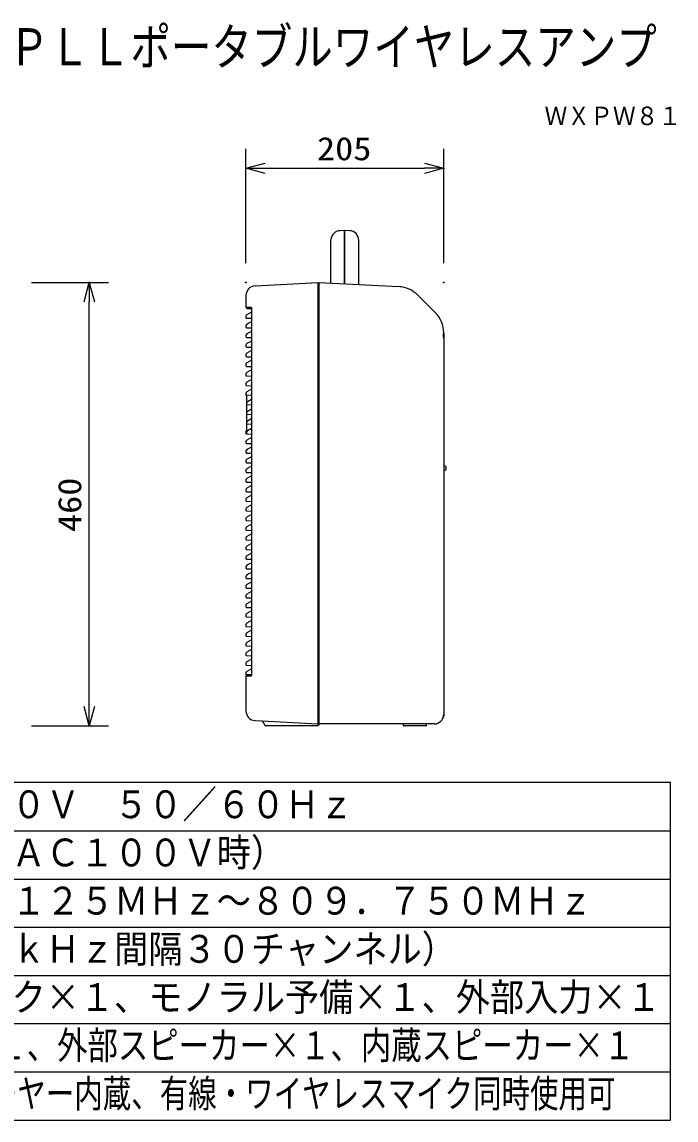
# Model space of a CAD drawing. Units: millimetres, scale not verified. Extents: x -63 to 63, y -57 to 57.
# Drawn here: x -5 to 62.9, y -56.5 to 57.4 of the extents above; entities that cross this region are included whole.
import ezdxf
from ezdxf.enums import TextEntityAlignment as Align

# ---------------------------------------------------------------- set-up
doc = ezdxf.new("R2010")
doc.units = ezdxf.units.MM
doc.header["$LTSCALE"] = 0.190236
doc.header["$PDMODE"] = 32
doc.header["$PDSIZE"] = 0.0951
for name, color, linetype in [('0-0_MOJI1', 2, 'Continuous'), ('0-1_TOUROKU', 1, 'Continuous'), ('0-2_GAIKEI', 1, 'Continuous'), ('0-3_WAKU', 7, 'Continuous')]:
    doc.layers.add(name, color=color, linetype=linetype)
doc.styles.add('ＭＳ ゴシック', font='')
doc.styles.get('ＭＳ ゴシック').set_extended_font_data('MS Gothic')

# ---------------------------------------------------------------- blocks, each defined once
blk = doc.blocks.new('_OPEN30')
at = {"layer": '0-3_WAKU'}
blk.add_line((0, 0), (-1, 0), dxfattribs=at)
blk.add_lwpolyline([(-1, 0.26795), (0, 0), (-1, -0.26795)], dxfattribs=at)

msp = doc.modelspace()

# ---------------------------------------------------------------- linework, layer by layer
at = {"layer": '0-2_GAIKEI', "color": 3}
for p, q in [((18.2755, 32.3827), (18.2755, 44.2368)), ((38.7755, 32.3827), (38.7755, 44.2368)), ((20.2755, 42.2368), (36.7755, 42.2368)), ((-3.9748, 30.3876), (4.0252, 30.3876)), ((2.0252, -13.6125), (2.0252, 28.3876)), ((-3.9748, -15.6125), (4.0252, -15.6125))]:
    msp.add_line(p, q, dxfattribs=at)
at = {"layer": '0-2_GAIKEI', "color": 7}
for p, q in [((28.4755, 35.785), (28.0232, 35.7613)), ((29.0278, 35.7613), (28.5255, 35.7876)), ((28.5255, 30.2487), (28.5255, 35.7876)), ((27.0755, 30.3247), (27.0755, 34.7624)), ((27.0793, 34.8502), (27.078, 34.8329)), ((27.0781, 34.8342), (27.0793, 34.85)), ((29.9755, 30.1727), (29.9755, 34.7626)), ((19.2231, 30.0389), (25.7755, 30.3823)), ((25.8755, 30.2876), (25.7755, 30.2876)), ((25.8755, 30.3876), (34.1177, 29.9556)), ((18.2755, 29.0403), (18.2755, 27.8076)), ((36.082, 29.0811), (37.8968, 27.2663)), ((38.7754, 25.1449), (38.7754, 25.1762)), ((38.7755, 25.1449), (38.7755, -14.4125)), ((18.2755, -10.4325), (18.2755, -14.0652)), ((19.2231, -15.0639), (25.7755, -15.4073)), ((20.2611, -15.5875), (19.9817, -15.1036)), ((25.7755, -15.6125), (20.3044, -15.6125)), ((25.8755, -15.5125), (25.7755, -15.5125)), ((37.7755, -15.4125), (25.8755, -15.4125)), ((34.565, -15.4125), (34.573, -15.5651)), ((36.9281, -15.6125), (34.623, -15.6125)), ((36.978, -15.5651), (36.986, -15.4125))]:
    msp.add_line(p, q, dxfattribs=at)
at = {"layer": '0-2_GAIKEI'}
for p, q in [((25.7755, -15.6125), (25.7755, 30.3823)), ((25.8755, -15.5125), (25.8755, 30.3876)), ((18.8427, 27.7876), (18.2955, 27.7876)), ((18.3755, 27.7876), (18.3755, 27.7069)), ((18.3948, 27.6869), (18.8478, 27.6711)), ((18.8478, 27.6876), (18.8479, 27.6876)), ((18.8479, 27.6876), (18.8479, -10.3125)), ((18.2755, 26.8721), (18.2755, 26.7359)), ((18.3237, 26.6859), (18.8478, 26.6676)), ((18.8478, 27.3146), (18.3758, 27.0449)), ((18.8478, 26.3146), (18.3763, 26.0452)), ((18.2755, 25.8715), (18.2755, 25.7359)), ((18.3237, 25.6859), (18.8478, 25.6676)), ((18.8478, 25.3146), (18.3763, 25.0452)), ((18.2755, 24.8715), (18.2755, 24.7359)), ((18.3237, 24.6859), (18.8478, 24.6676)), ((18.8478, 24.3146), (18.3763, 24.0452)), ((18.2755, 23.8715), (18.2755, 23.7359)), ((18.2755, 22.8715), (18.2755, 22.7359)), ((18.3237, 23.6859), (18.8478, 23.6676)), ((18.8478, 23.3146), (18.3763, 23.0452)), ((18.2755, 21.8715), (18.2755, 21.7358)), ((18.3237, 22.6859), (18.8478, 22.6676)), ((18.3237, 21.6859), (18.8478, 21.6676)), ((18.8478, 22.3146), (18.3763, 22.0451)), ((18.2755, 20.8715), (18.2755, 20.7358)), ((18.3237, 20.6859), (18.8478, 20.6676)), ((18.8478, 21.3146), (18.3763, 21.0451)), ((18.2755, 19.8715), (18.2755, 19.7358)), ((18.3237, 19.6859), (18.8478, 19.6676)), ((18.8478, 20.3146), (18.3763, 20.0451)), ((18.2755, 18.8715), (18.2755, 18.6889)), ((18.2755, 18.6889), (18.3425, 18.6883)), ((18.3425, 18.6883), (18.3425, 14.9868)), ((18.8478, 18.6701), (18.3425, 18.6877)), ((18.8478, 19.3146), (18.3763, 19.0451)), ((18.4472, 18.0451), (18.8478, 18.2734)), ((18.8478, 17.6701), (18.3946, 17.6859)), ((18.4472, 17.0451), (18.8478, 17.2734)), ((18.8478, 16.6701), (18.3946, 16.6859)), ((18.4472, 16.0451), (18.8478, 16.2734)), ((18.2755, 14.9862), (18.3425, 14.9868)), ((18.2755, 14.9862), (18.2755, 14.7358)), ((18.3455, 14.8715), (18.3455, 14.6851)), ((18.8478, 15.6701), (18.3946, 15.6859)), ((18.4472, 15.0451), (18.8478, 15.2734)), ((18.2755, 13.8715), (18.2755, 13.7358)), ((18.3237, 14.6859), (18.8478, 14.6676)), ((18.3237, 13.6859), (18.8478, 13.6676)), ((18.8478, 14.3146), (18.3763, 14.0451)), ((18.2755, 12.8715), (18.2755, 12.7358)), ((18.3237, 12.6859), (18.8478, 12.6676)), ((18.8478, 13.3146), (18.3763, 13.0451)), ((18.2755, 11.8715), (18.2755, 11.7358)), ((18.3237, 11.6859), (18.8478, 11.6676)), ((18.8478, 12.3146), (18.3763, 12.0451)), ((18.2755, 10.8715), (18.2755, 10.7358)), ((18.3237, 10.6859), (18.8478, 10.6676)), ((18.8478, 11.3146), (18.3763, 11.0451)), ((18.8478, 10.3146), (18.3763, 10.0451)), ((38.9255, 11.3375), (38.7755, 11.3375)), ((38.7755, 10.9219), (38.9317, 10.9317)), ((39.0255, 11.0315), (39.0255, 11.2375)), ((18.2755, 9.8715), (18.2755, 9.7358)), ((18.3237, 9.6859), (18.8478, 9.6676)), ((18.8478, 9.3145), (18.3763, 9.0451)), ((18.2755, 8.8715), (18.2755, 8.7358)), ((18.3237, 8.6859), (18.8478, 8.6676)), ((18.8478, 8.3145), (18.3763, 8.0451)), ((18.2755, 7.8715), (18.2755, 7.7358)), ((18.2755, 6.8715), (18.2755, 6.7358)), ((18.3237, 7.6859), (18.8478, 7.6676)), ((18.8478, 7.3145), (18.3763, 7.0451)), ((18.2755, 5.8715), (18.2755, 5.7358)), ((18.3237, 6.6858), (18.8478, 6.6676)), ((18.8478, 6.3145), (18.3763, 6.0451)), ((18.2755, 4.8715), (18.2755, 4.7358)), ((18.3237, 5.6858), (18.8478, 5.6675)), ((18.3237, 4.6858), (18.8478, 4.6675)), ((18.8478, 5.3145), (18.3763, 5.0451)), ((18.2755, 3.8715), (18.2755, 3.7358)), ((18.3237, 3.6858), (18.8478, 3.6675)), ((18.8478, 4.3145), (18.3763, 4.0451)), ((18.2755, 2.8715), (18.2755, 2.7358)), ((18.3237, 2.6858), (18.8478, 2.6675)), ((18.8478, 3.3145), (18.3763, 3.0451)), ((18.8478, 2.3145), (18.3763, 2.0451)), ((18.2755, 1.8715), (18.2755, 1.7358)), ((18.3237, 1.6858), (18.8478, 1.6675)), ((18.8478, 1.3145), (18.3763, 1.0451)), ((18.2755, 0.8715), (18.2755, 0.7358)), ((18.3237, 0.6858), (18.8478, 0.6675)), ((18.8478, 0.3145), (18.3763, 0.0451)), ((18.2755, -0.1285), (18.2755, -0.2642)), ((18.2755, -1.1285), (18.2755, -1.2642)), ((18.3237, -0.3142), (18.8478, -0.3325)), ((18.8478, -0.6855), (18.3763, -0.9549)), ((18.2755, -2.1285), (18.2755, -2.2642)), ((18.3237, -1.3142), (18.8478, -1.3325)), ((18.8478, -1.6855), (18.3763, -1.9549)), ((18.2755, -3.1285), (18.2755, -3.2642)), ((18.3237, -2.3142), (18.8478, -2.3325)), ((18.3237, -3.3142), (18.8478, -3.3325)), ((18.8478, -2.6855), (18.3763, -2.9549)), ((18.2755, -4.1286), (18.2755, -4.2642)), ((18.3237, -4.3142), (18.8478, -4.3325)), ((18.8478, -3.6855), (18.3763, -3.9549)), ((18.2755, -5.1286), (18.2755, -5.2642)), ((18.3237, -5.3142), (18.8478, -5.3325)), ((18.8478, -4.6855), (18.3763, -4.9549)), ((18.8478, -5.6855), (18.3763, -5.9549)), ((18.2755, -6.1286), (18.2755, -6.2642)), ((18.3237, -6.3142), (18.8478, -6.3325)), ((18.8478, -6.6855), (18.3763, -6.9549)), ((18.2755, -7.1286), (18.2755, -7.2642)), ((18.3237, -7.3142), (18.8479, -7.3325)), ((18.8478, -7.6855), (18.3763, -7.9549)), ((18.2755, -8.1286), (18.2755, -8.2642)), ((18.3237, -8.3142), (18.8478, -8.3325)), ((18.8478, -8.6855), (18.3763, -8.9549)), ((18.2755, -9.1286), (18.2755, -9.2642)), ((18.2755, -10.1286), (18.2755, -10.2625)), ((18.3237, -9.3142), (18.8478, -9.3325)), ((18.8478, -9.6855), (18.3763, -9.9549)), ((18.2955, -10.4125), (18.8422, -10.4125)), ((18.8479, -10.3125), (18.3255, -10.3125)), ((18.3755, -10.3125), (18.3755, -10.4125))]:
    msp.add_line(p, q, dxfattribs=at)
at = {"layer": '0-2_GAIKEI', "color": 7}
for points in [[(28.4755, 30.2513), (28.4755, 30.2895), (28.4755, 30.3276), (28.4755, 30.4888), (28.4755, 30.6499), (28.4755, 30.8111), (28.4755, 30.9723), (28.4755, 31.2946), (28.4755, 31.617), (28.4755, 31.7781), (28.4755, 31.9393), (28.4755, 32.2616), (28.4755, 32.584), (28.4755, 32.7452), (28.4755, 32.9063), (28.4755, 33.0675), (28.4755, 33.2287), (28.4755, 33.551), (28.4755, 33.8734), (28.4755, 34.0345), (28.4755, 34.1957), (28.4755, 34.5486), (28.4755, 34.9015), (28.4755, 35.3433), (28.4755, 35.785)], [(28.5255, 35.7376), (28.513, 35.7376), (28.5005, 35.7376), (28.488, 35.7376), (28.4755, 35.7376)], [(27.078, 34.8329), (27.0765, 34.8043), (27.0756, 34.7756), (27.0755, 34.769), (27.0755, 34.7624)], [(34.2096, 29.9494), (34.2058, 29.9497), (34.2019, 29.95), (34.1947, 29.9506), (34.1875, 29.9512), (34.1868, 29.9512), (34.1861, 29.9513)], [(34.252, 29.9445), (34.2555, 29.9443), (34.259, 29.9441), (34.2805, 29.9424), (34.302, 29.9403), (34.3027, 29.9402), (34.3035, 29.9401)], [(38.7755, 24.5995), (38.7751, 24.6488), (38.7747, 24.6982), (38.774, 24.752), (38.7733, 24.8059), (38.773, 24.8592), (38.773, 24.9124), (38.7733, 24.967), (38.7739, 25.0215), (38.7743, 25.0528), (38.7747, 25.084), (38.7751, 25.1145), (38.7754, 25.1449)], [(38.7578, -14.5999), (38.7423, -14.6653), (38.7238, -14.7298), (38.7139, -14.7583), (38.7029, -14.7865), (38.6937, -14.8086), (38.684, -14.8305), (38.6773, -14.8448), (38.6703, -14.859), (38.6677, -14.8641), (38.6651, -14.8692)], [(38.7755, -14.4223), (38.7755, -14.4293), (38.7755, -14.4362), (38.7755, -14.4787), (38.7755, -14.5211), (38.7755, -14.5454), (38.7755, -14.5696), (38.7755, -14.5743), (38.7755, -14.5789)], [(37.9279, -15.4008), (37.9434, -15.3983), (37.9589, -15.3955), (37.9752, -15.3924), (37.9915, -15.3889), (38.0042, -15.386), (38.0168, -15.383), (38.0249, -15.3809), (38.033, -15.3788), (38.0359, -15.378), (38.0387, -15.3773)]]:
    msp.add_lwpolyline(points, dxfattribs=at)
at = {"layer": '0-2_GAIKEI'}
for points in [[(18.8427, 27.7876), (18.843, 27.7843), (18.8432, 27.781), (18.8446, 27.7658), (18.846, 27.7507), (18.8471, 27.732), (18.8476, 27.7133), (18.8477, 27.7004), (18.8479, 27.6876)], [(18.3645, 17.9549), (18.3606, 17.9457), (18.357, 17.9364), (18.3539, 17.9268), (18.3513, 17.9171), (18.3489, 17.906), (18.3472, 17.8949), (18.3461, 17.8832), (18.3455, 17.8715)], [(18.3455, 17.7358), (18.3471, 17.726), (18.3499, 17.7165), (18.3531, 17.7101), (18.3574, 17.7043), (18.3608, 17.7007), (18.3645, 17.6972)], [(18.3645, 17.9549), (18.3699, 17.9656), (18.3758, 17.9761), (18.3825, 17.9863), (18.3898, 17.9961), (18.4007, 18.0086), (18.4126, 18.0202), (18.4258, 18.031), (18.4398, 18.0407), (18.4435, 18.0429), (18.4472, 18.0451)], [(18.3645, 17.6972), (18.3657, 17.6963), (18.367, 17.6953), (18.3683, 17.6944), (18.3696, 17.6935), (18.3732, 17.6915), (18.377, 17.6897), (18.381, 17.6882), (18.3851, 17.6871), (18.3875, 17.6866), (18.3898, 17.6863), (18.3922, 17.686), (18.3946, 17.6859)], [(18.3645, 16.9549), (18.3606, 16.9457), (18.357, 16.9364), (18.3539, 16.9268), (18.3513, 16.9171), (18.3489, 16.906), (18.3472, 16.8949), (18.3461, 16.8832), (18.3455, 16.8715)], [(18.3455, 16.7358), (18.3471, 16.726), (18.3499, 16.7165), (18.3531, 16.7101), (18.3574, 16.7043), (18.3608, 16.7007), (18.3645, 16.6972)], [(18.3645, 15.9549), (18.3606, 15.9457), (18.357, 15.9364), (18.3539, 15.9268), (18.3513, 15.9171), (18.3489, 15.906), (18.3472, 15.8949), (18.3461, 15.8832), (18.3455, 15.8715)], [(18.3645, 16.9549), (18.3699, 16.9656), (18.3758, 16.9761), (18.3825, 16.9863), (18.3898, 16.9961), (18.4007, 17.0086), (18.4126, 17.0202), (18.4258, 17.031), (18.4398, 17.0407), (18.4435, 17.0429), (18.4472, 17.0451)], [(18.3645, 16.6972), (18.3657, 16.6963), (18.367, 16.6953), (18.3683, 16.6944), (18.3696, 16.6935), (18.3732, 16.6915), (18.377, 16.6897), (18.381, 16.6882), (18.3851, 16.6871), (18.3875, 16.6866), (18.3898, 16.6863), (18.3922, 16.686), (18.3946, 16.6859)], [(18.3645, 15.9549), (18.3699, 15.9656), (18.3758, 15.9761), (18.3825, 15.9863), (18.3898, 15.9961), (18.4007, 16.0086), (18.4126, 16.0202), (18.4258, 16.031), (18.4398, 16.0407), (18.4435, 16.0429), (18.4472, 16.0451)], [(18.3455, 15.7358), (18.3471, 15.726), (18.3499, 15.7165), (18.3531, 15.7101), (18.3574, 15.7043), (18.3608, 15.7007), (18.3645, 15.6972)], [(18.3645, 14.9549), (18.3606, 14.9457), (18.357, 14.9364), (18.3539, 14.9268), (18.3513, 14.9171), (18.3489, 14.906), (18.3472, 14.8949), (18.3461, 14.8832), (18.3455, 14.8715)], [(18.3645, 15.6972), (18.3657, 15.6963), (18.367, 15.6953), (18.3683, 15.6944), (18.3696, 15.6935), (18.3732, 15.6915), (18.377, 15.6897), (18.381, 15.6882), (18.3851, 15.6871), (18.3875, 15.6866), (18.3898, 15.6863), (18.3922, 15.686), (18.3946, 15.6859)], [(18.3645, 14.9549), (18.3699, 14.9656), (18.3758, 14.9761), (18.3825, 14.9863), (18.3898, 14.9961), (18.4007, 15.0086), (18.4126, 15.0202), (18.4258, 15.031), (18.4398, 15.0407), (18.4435, 15.0429), (18.4472, 15.0451)], [(18.8479, -10.3125), (18.8476, -10.3322), (18.8472, -10.3521), (18.8465, -10.3697), (18.8451, -10.3872), (18.8436, -10.3997), (18.8422, -10.4125)]]:
    msp.add_lwpolyline(points, dxfattribs=at)
at = {"layer": '0-2_GAIKEI', "color": 7}
for centre, radius, start, end in [((28.0755, 34.7626), 1, 93, 175.08051), ((28.9755, 34.7626), 1, 0, 87), ((19.2755, 29.0403), 1, 93, 179.95608), ((33.9607, 26.9597), 3, 45, 87), ((35.7755, 25.1449), 3, 0.59708, 45), ((19.2755, -14.0652), 1, 180.06448, 267), ((37.7755, -14.4125), 1, 270, 0), ((38.7555, -14.5789), 0.02, 277.20175, 0), ((20.3044, -15.5625), 0.05, 210, 270), ((34.623, -15.5625), 0.05, 183, 270), ((36.9281, -15.5625), 0.05, 270, 357)]:
    msp.add_arc(centre, radius, start, end, dxfattribs=at)
at = {"layer": '0-2_GAIKEI'}
for centre, radius, start, end in [((18.2955, 27.8076), 0.02, 180, 270), ((18.3955, 27.7069), 0.02, 180, 268), ((18.4745, 26.8721), 0.199, 119.74488, 180), ((18.3255, 26.7359), 0.05, 180, 268), ((18.4755, 25.8715), 0.2, 119.74488, 180), ((18.3255, 25.7359), 0.05, 180, 268), ((18.4755, 24.8715), 0.2, 119.74488, 180), ((18.3255, 24.7359), 0.05, 180, 268), ((18.4755, 23.8715), 0.2, 119.74488, 180), ((18.3255, 23.7359), 0.05, 180, 268), ((18.4755, 22.8715), 0.2, 119.74488, 180), ((18.3255, 22.7359), 0.05, 180, 268), ((18.4755, 21.8715), 0.2, 119.74488, 180), ((18.3255, 21.7358), 0.05, 180, 268), ((18.4755, 20.8715), 0.2, 119.74488, 180), ((18.3255, 20.7358), 0.05, 180, 268), ((18.4755, 19.8715), 0.2, 119.74488, 180), ((18.3255, 19.7358), 0.05, 180, 268), ((18.4755, 18.8715), 0.2, 119.74488, 180), ((18.3255, 14.7358), 0.05, 180, 268), ((18.4755, 13.8715), 0.2, 119.74488, 180), ((18.3255, 13.7358), 0.05, 180, 268), ((18.4755, 12.8715), 0.2, 119.74488, 180), ((18.3255, 12.7358), 0.05, 180, 268), ((18.4755, 11.8715), 0.2, 119.74488, 180), ((18.3255, 11.7358), 0.05, 180, 268), ((18.4755, 10.8715), 0.2, 119.74488, 180), ((18.3255, 10.7358), 0.05, 180, 268), ((38.9255, 11.2375), 0.1, 0, 90), ((38.9255, 11.0315), 0.1, 273.5694, 0), ((18.4755, 9.8715), 0.2, 119.74488, 180), ((18.3255, 9.7358), 0.05, 180, 268), ((18.4755, 8.8715), 0.2, 119.74488, 180), ((18.3255, 8.7358), 0.05, 180, 268), ((18.4755, 7.8715), 0.2, 119.74488, 180), ((18.3255, 7.7358), 0.05, 180, 268), ((18.4755, 6.8715), 0.2, 119.74488, 180), ((18.3255, 6.7358), 0.05, 180, 268), ((18.4755, 5.8715), 0.2, 119.74488, 180), ((18.3255, 5.7358), 0.05, 180, 268), ((18.4755, 4.8715), 0.2, 119.74488, 180), ((18.3255, 4.7358), 0.05, 180, 268), ((18.4755, 3.8715), 0.2, 119.74488, 180), ((18.3255, 3.7358), 0.05, 180, 268), ((18.4755, 2.8715), 0.2, 119.74488, 180), ((18.3255, 2.7358), 0.05, 180, 268), ((18.4755, 1.8715), 0.2, 119.74488, 180), ((18.3255, 1.7358), 0.05, 180, 268), ((18.4755, 0.8715), 0.2, 119.74488, 180), ((18.3255, 0.7358), 0.05, 180, 268), ((18.4755, -0.1285), 0.2, 119.74488, 180), ((18.3255, -0.2642), 0.05, 180, 268), ((18.4755, -1.1285), 0.2, 119.74488, 180), ((18.3255, -1.2642), 0.05, 180, 268), ((18.4755, -2.1285), 0.2, 119.74488, 180), ((18.3255, -2.2642), 0.05, 180, 268), ((18.4755, -3.1285), 0.2, 119.74488, 180), ((18.3255, -3.2642), 0.05, 180, 268), ((18.4755, -4.1286), 0.2, 119.74488, 180), ((18.3255, -4.2642), 0.05, 180, 268), ((18.4755, -5.1286), 0.2, 119.74488, 180), ((18.3255, -5.2642), 0.05, 180, 268), ((18.4755, -6.1286), 0.2, 119.74488, 180), ((18.3255, -6.2642), 0.05, 180, 268), ((18.4755, -7.1286), 0.2, 119.74488, 180), ((18.3255, -7.2642), 0.05, 180, 268), ((18.4755, -8.1286), 0.2, 119.74488, 180), ((18.3255, -8.2642), 0.05, 180, 268), ((18.4755, -9.1286), 0.2, 119.74488, 180), ((18.3255, -9.2642), 0.05, 180, 268), ((18.4755, -10.1286), 0.2, 119.74488, 180), ((18.3255, -10.2625), 0.05, 180, 270), ((18.2955, -10.4325), 0.02, 90, 180)]:
    msp.add_arc(centre, radius, start, end, dxfattribs=at)
at = {"layer": '0-3_WAKU', "color": 4}
for p, q in [((62.3001, -21.5), (-62.7001, -21.5)), ((62.3001, -56.5001), (62.3001, -21.5)), ((-62.7001, -56.5001), (62.3001, -56.5001))]:
    msp.add_line(p, q, dxfattribs=at)
at = {"layer": '0-3_WAKU', "color": 1}
for p, q in [((-62.7001, -26.5), (62.3001, -26.5)), ((-62.7001, -31.5001), (62.3001, -31.5001)), ((-62.7001, -36.5001), (62.3001, -36.5001)), ((-62.7001, -41.5001), (62.3001, -41.5001)), ((-62.7001, -46.5001), (62.3001, -46.5001)), ((-62.7001, -51.5001), (62.3001, -51.5001))]:
    msp.add_line(p, q, dxfattribs=at)
at = {"layer": '0-3_WAKU'}
for p in [(38.7755, 42.2368), (2.0252, 30.3876), (18.2755, 30.3827), (38.7755, 30.3827)]:
    msp.add_point(p, dxfattribs=at)

# ---------------------------------------------------------------- block references
at = {"layer": '0-2_GAIKEI', "xscale": 2, "yscale": 2}
for p, rotation in [((18.2755, 42.2368), 180), ((2.0252, 30.3876), 90), ((2.0252, -15.6125), 270)]:
    msp.add_blockref('_OPEN30', p, dxfattribs=dict(at, rotation=rotation))
msp.add_blockref('_OPEN30', (38.7755, 42.2368), dxfattribs=at)

# ---------------------------------------------------------------- texts
at = {"layer": '0-0_MOJI1', "style": 'ＭＳ ゴシック'}
for s, height, width, p in [('８００ＭＨｚ帯ＰＬＬポータブルワイヤレスアンプ', 3.848, 0.8, (-35.7001, 51.7599)), ('ＡＣ１００Ｖ\u3000５０／６０Ｈｚ', 2.887, 0.9, (-20.2, -26.0552)), ('２５Ｗ（ＡＣ１００Ｖ時）', 2.887, 0.9, (-20.2, -31.0552)), ('８０６．１２５ＭＨｚ～８０９．７５０ＭＨｚ', 2.887, 0.9, (-20.2, -36.0552)), ('（１２５ｋＨｚ間隔３０チャンネル）', 2.887, 0.9, (-20.2, -41.0552)), ('有線マイク×１、モノラル予備×１、外部入力×１', 2.887, 0.9, (-20.2, -46.0552)), ('ライン×１、外部スピーカー×１、内蔵スピーカー×１', 2.887, 0.8, (-20.2, -51.0552)), ('ＣＤプレーヤー内蔵、有線・ワイヤレスマイク同時使用可', 2.887, 0.75, (-20.2, -56.0552))]:
    msp.add_text(s, height=height, dxfattribs=dict(at, width=width)).set_placement(p, align=Align.BOTTOM_LEFT)
at = {"layer": '0-1_TOUROKU', "style": 'ＭＳ ゴシック', "width": 0.9}
msp.add_text('ＷＸＰＷ８１', height=1.925, dxfattribs=at).set_placement((49.2334, 46.13), align=Align.BOTTOM_LEFT)
at = {"layer": '0-2_GAIKEI', "color": 3, "style": 'ＭＳ ゴシック', "width": 1.15}
msp.add_text('205', height=2.406, dxfattribs=at).set_placement((25.6384, 42.3464), align=Align.BOTTOM_LEFT)
msp.add_text('460', height=2.406, rotation=90, dxfattribs=at).set_placement((1.9156, 4.5004), align=Align.BOTTOM_LEFT)

doc.saveas('drawing.dxf')
